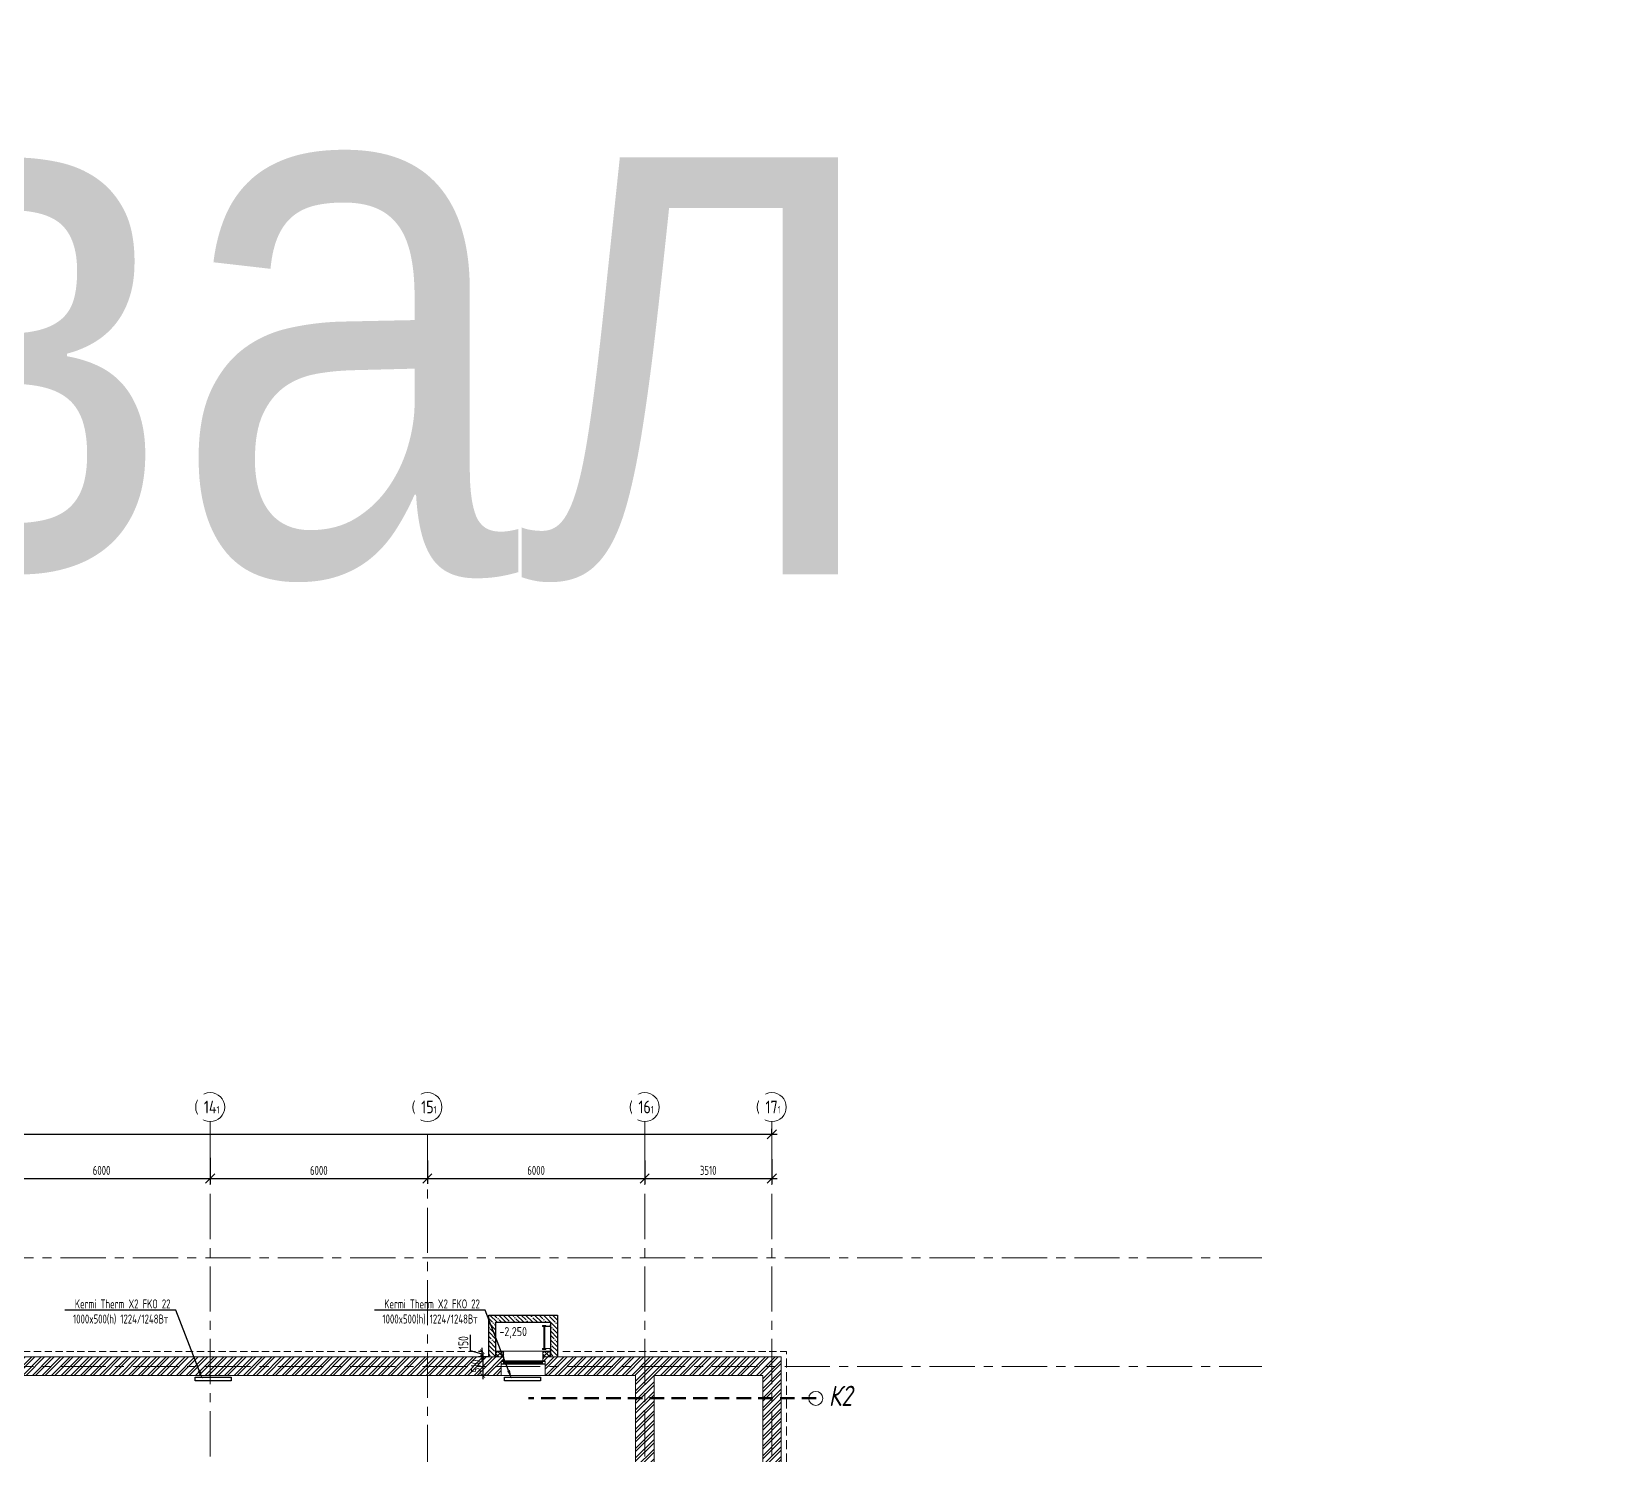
# Model space of a CAD drawing. Header units: millimetres. Extents: x -455656 to 9247092, y 0 to 412358.
# Drawn here: x -310109 to -266719, y 372822 to 412134 of the extents above; entities that cross this region are included whole.
import ezdxf
from ezdxf import colors
from ezdxf.entities.mleader import LeaderData, LeaderLine
from ezdxf.math import Vec2, Vec3

# ---------------------------------------------------------------- set-up
doc = ezdxf.new("R2010")
doc.units = ezdxf.units.MM
doc.header["$MEASUREMENT"] = 0
doc.header["$PDMODE"] = 3
doc.header["$PDSIZE"] = -4
for name, pattern in [('ADSK_Штриховая_ш2 п1', [3, 2, -1]), ('CENTER', [2, 1.25, -0.25, 0.25, -0.25]), ('HIDDEN', [6, 4, -2]), ('TRATTEGGIATA', [0.75, 0.5, -0.25])]:
    doc.linetypes.add(name, pattern=pattern)
doc.layers.get('0').update_dxf_attribs({"color": 250, "lineweight": 9})
doc.layers.get('Defpoints').update_dxf_attribs({"color": 6})
doc.layers.add('25. ЗАЛИВКА ЗОН', color=7, linetype='Continuous', lineweight=0, transparency=0.2)
doc.layers.add('АР_новое окно', color=155, linetype='Continuous')
for name, color, linetype, lineweight in [('АР_Сущ Несущая стена', 216, 'Continuous', 30), ('АР_Штриховка монолит', 250, 'Continuous', 9), ('подлога', 250, 'Continuous', 9), ('Радиаторы', 250, 'Continuous', 9), ('Радиаторы текст', 250, 'Continuous', 9), ('Специальное оборудование', 7, 'Continuous', 9), ('СТЕНЫ несущие ЛИДЕР', 7, 'Continuous', 30)]:
    doc.layers.add(name, color=color, linetype=linetype, lineweight=lineweight)
doc.styles.add('Arial', font='ARIALN.TTF')
doc.styles.add('ISOCPEUR', font='isocpeur.TTF', dxfattribs={"width": 0.7})
doc.styles.add('ГОСТ 2.304', font='isocpeur.TTF', dxfattribs={"width": 0.7})
doc.styles.add('М2', font='isocpeui.ttf', dxfattribs={"width": 0.8})
doc.dimstyles.new('R_100', dxfattribs={"dimtxt": 270, "dimasz": 120, "dimexe": 100, "dimexo": 0, "dimgap": 60, "dimtad": 1, "dimdec": 0, "dimrnd": 5, "dimzin": 0, "dimdsep": 46, "dimtxsty": 'ISOCPEUR', "dimblk": 'ARCHTICK', "dimcen": 0, "dimdle": 100, "dimclrd": 256, "dimclre": 256, "dimclrt": 256, "dimadec": 0, "dimazin": 0, "dimtfac": 2, "dimtdec": 0, "dimtofl": 0, "dimtmove": 1, "dimatfit": 3, "dimfxl": 1, "dimtvp": 3, "dimtolj": 1, "dimtzin": 0, "dimarcsym": 0})
doc.dimstyles.new('СПДС', dxfattribs={"dimscale": 100, "dimtxt": 2.5, "dimasz": 2.5, "dimexe": 1.5, "dimexo": 0, "dimgap": 1, "dimtad": 1, "dimdec": 0, "dimrnd": 1, "dimtxsty": 'ГОСТ 2.304', "dimblk": 'OBLIQUE', "dimcen": 2.5, "dimdle": 1.5, "dimadec": 0, "dimazin": 2, "dimtfac": 0.75, "dimtdec": 0, "dimtmove": 1, "dimatfit": 3, "dimfxl": 1, "dimtolj": 1, "dimarcsym": 1})

# ---------------------------------------------------------------- blocks, each defined once
blk = doc.blocks.new('*U248')
at = {"layer": 'АР_новое окно', "lineweight": 20}
for p, q in [((0, 1210), (-70, 1210)), ((0, 0), (-70, 0))]:
    blk.add_line(p, q, dxfattribs=at)
at = {"layer": 'АР_новое окно'}
for p, q in [((-70, 1210), (-70, 0)), ((-70, 0), (-70, 1210)), ((0, 1140), (-70, 1140)), ((-35, 1140), (-35, 70)), ((0, 1210), (0, 0)), ((0, 70), (-70, 70))]:
    blk.add_line(p, q, dxfattribs=at)
blk = doc.blocks.new('_Oblique')
at = {"color": 0, "linetype": 'ByBlock', "lineweight": -2}
blk.add_line((-0.5, -0.5), (0.5, 0.5), dxfattribs=at)
blk = doc.blocks.new('*D613')
at = {"layer": 'Defpoints', "color": 0, "lineweight": 30, "ltscale": 100, "transparency": 16777216}
for p in [(-311172, 380984), (-305172, 381021), (-305172, 380448)]:
    blk.add_point(p, dxfattribs=at)
at = {"layer": 'подлога', "color": 0, "lineweight": -2, "ltscale": 100}
for p, q in [((-311172, 380984), (-311172, 380298)), ((-305172, 381021), (-305172, 380298)), ((-311322, 380448), (-305022, 380448))]:
    blk.add_line(p, q, dxfattribs=at)
at = {"layer": 'подлога', "color": 0, "lineweight": -2, "ltscale": 100, "xscale": 250, "yscale": 250, "zscale": 250, "rotation": 180}
blk.add_blockref('_Oblique', (-311172, 380448), dxfattribs=at)
at = {"layer": 'подлога', "color": 0, "lineweight": -2, "ltscale": 100, "xscale": 250, "yscale": 250, "zscale": 250}
blk.add_blockref('_Oblique', (-305172, 380448), dxfattribs=at)
at = {"layer": 'подлога', "color": 0, "ltscale": 100, "insert": (-308172, 380673), "char_height": 250, "attachment_point": 5, "style": 'ГОСТ 2.304'}
blk.add_mtext('\\A1;6000', dxfattribs=at)
blk = doc.blocks.new('*D614')
at = {"layer": 'Defpoints', "color": 0, "lineweight": 30, "ltscale": 100, "transparency": 16777216}
for p in [(-305172, 381021), (-299172, 380950), (-299172, 380448)]:
    blk.add_point(p, dxfattribs=at)
at = {"layer": 'подлога', "color": 0, "lineweight": -2, "ltscale": 100}
for p, q in [((-305172, 381021), (-305172, 380298)), ((-299172, 380950), (-299172, 380298)), ((-305322, 380448), (-299022, 380448))]:
    blk.add_line(p, q, dxfattribs=at)
at = {"layer": 'подлога', "color": 0, "lineweight": -2, "ltscale": 100, "xscale": 250, "yscale": 250, "zscale": 250, "rotation": 180}
blk.add_blockref('_Oblique', (-305172, 380448), dxfattribs=at)
at = {"layer": 'подлога', "color": 0, "lineweight": -2, "ltscale": 100, "xscale": 250, "yscale": 250, "zscale": 250}
blk.add_blockref('_Oblique', (-299172, 380448), dxfattribs=at)
at = {"layer": 'подлога', "color": 0, "ltscale": 100, "insert": (-302172, 380673), "char_height": 250, "attachment_point": 5, "style": 'ГОСТ 2.304'}
blk.add_mtext('\\A1;6000', dxfattribs=at)
blk = doc.blocks.new('*D615')
at = {"layer": 'Defpoints', "color": 0, "lineweight": 30, "ltscale": 100, "transparency": 16777216}
for p in [(-299172, 380950), (-293172, 380949), (-293172, 380448)]:
    blk.add_point(p, dxfattribs=at)
at = {"layer": 'подлога', "color": 0, "lineweight": -2, "ltscale": 100}
for p, q in [((-299172, 380950), (-299172, 380298)), ((-293172, 380949), (-293172, 380298)), ((-299322, 380448), (-293022, 380448))]:
    blk.add_line(p, q, dxfattribs=at)
at = {"layer": 'подлога', "color": 0, "lineweight": -2, "ltscale": 100, "xscale": 250, "yscale": 250, "zscale": 250, "rotation": 180}
blk.add_blockref('_Oblique', (-299172, 380448), dxfattribs=at)
at = {"layer": 'подлога', "color": 0, "lineweight": -2, "ltscale": 100, "xscale": 250, "yscale": 250, "zscale": 250}
blk.add_blockref('_Oblique', (-293172, 380448), dxfattribs=at)
at = {"layer": 'подлога', "color": 0, "ltscale": 100, "insert": (-296172, 380673), "char_height": 250, "attachment_point": 5, "style": 'ГОСТ 2.304'}
blk.add_mtext('\\A1;6000', dxfattribs=at)
blk = doc.blocks.new('*D616')
at = {"layer": 'Defpoints', "color": 0, "lineweight": 30, "ltscale": 100, "transparency": 16777216}
for p in [(-289662, 380986), (-293172, 380949), (-289662, 380448)]:
    blk.add_point(p, dxfattribs=at)
at = {"layer": 'подлога', "color": 0, "lineweight": -2, "ltscale": 100}
for p, q in [((-289662, 380986), (-289662, 380298)), ((-293172, 380949), (-293172, 380298)), ((-293322, 380448), (-289512, 380448))]:
    blk.add_line(p, q, dxfattribs=at)
at = {"layer": 'подлога', "color": 0, "lineweight": -2, "ltscale": 100, "xscale": 250, "yscale": 250, "zscale": 250, "rotation": 180}
blk.add_blockref('_Oblique', (-293172, 380448), dxfattribs=at)
at = {"layer": 'подлога', "color": 0, "lineweight": -2, "ltscale": 100, "xscale": 250, "yscale": 250, "zscale": 250}
blk.add_blockref('_Oblique', (-289662, 380448), dxfattribs=at)
at = {"layer": 'подлога', "color": 0, "ltscale": 100, "insert": (-291417, 380673), "char_height": 250, "attachment_point": 5, "style": 'ГОСТ 2.304'}
blk.add_mtext('\\A1;3510', dxfattribs=at)
blk = doc.blocks.new('*D620')
at = {"layer": 'Defpoints', "color": 0, "lineweight": 30, "ltscale": 100, "transparency": 16777216}
for p in [(-353172, 381671), (-289662, 381671), (-289662, 381671)]:
    blk.add_point(p, dxfattribs=at)
at = {"layer": 'подлога', "color": 0, "lineweight": -2, "ltscale": 100}
for p, q in [((-353322, 381671), (-289512, 381671)), ((-353172, 381671), (-353172, 381821)), ((-289662, 381671), (-289662, 381821))]:
    blk.add_line(p, q, dxfattribs=at)
at = {"layer": 'подлога', "color": 0, "lineweight": -2, "ltscale": 100, "xscale": 250, "yscale": 250, "zscale": 250, "rotation": 180}
blk.add_blockref('_Oblique', (-353172, 381671), dxfattribs=at)
at = {"layer": 'подлога', "color": 0, "lineweight": -2, "ltscale": 100, "xscale": 250, "yscale": 250, "zscale": 250}
blk.add_blockref('_Oblique', (-289662, 381671), dxfattribs=at)
at = {"layer": 'подлога', "color": 0, "ltscale": 100, "insert": (-321417, 381896), "char_height": 250, "attachment_point": 5, "style": 'ГОСТ 2.304'}
blk.add_mtext('\\A1;63510', dxfattribs=at)
blk = doc.blocks.new('_DotSmall')
at = {"color": 0, "linetype": 'ByBlock', "const_width": 0.5}
blk.add_lwpolyline([(-0.0625, 0, 1), (0.0625, 0, 1)], format="xyb", close=True, dxfattribs=at)
blk = doc.blocks.new('A$C3366e2cd')
at = {"layer": '25. ЗАЛИВКА ЗОН', "lineweight": 13, "ltscale": 500}
for points in [[(0, 1501), (-164, 1501), (-164, 1291), (0, 1291)], [(0, 1501), (-151, 1501), (-151, 1291), (0, 1291)], [(0, 0), (-164, 0), (-164, 210), (0, 210)], [(0, 0), (-151, 0), (-151, 210), (0, 210)]]:
    blk.add_lwpolyline(points, close=True, dxfattribs=at)
blk = doc.blocks.new('A$Ca06df97f')
at = {"layer": 'АР_Штриховка монолит', "ltscale": 100}
h = blk.add_hatch(dxfattribs=at)
h.set_pattern_fill('ANSI35', color=256, scale=700)
h.set_pattern_definition([(45, (159279.02, -58539.83), (-123.74369, 123.74369), []), (45, (159402.76, -58539.83), (-123.74369, 123.74369), [218.75, -43.75, 0, -43.75])])
h.paths.add_polyline_path([(447, -1232), (447, 270), (-512, 270), (-512, 470), (647, 470), (647, -1432), (-512, -1432), (-512, -1232)])
at = {"layer": 'АР_Сущ Несущая стена', "ltscale": 100, "elevation": -1}
for points in [[(-512, 470), (647, 470), (647, -1432), (-512, -1432)], [(-352, 270), (447, 270), (447, -1232), (-352, -1232)]]:
    blk.add_lwpolyline(points, dxfattribs=at)
at = {"layer": 'СТЕНЫ несущие ЛИДЕР', "ltscale": 100, "elevation": -1}
blk.add_lwpolyline([(-512, 270), (447, 270), (447, -1232), (-512, -1232)], dxfattribs=at)
blk = doc.blocks.new('A$C2f68ead5')
at = {"layer": 'Специальное оборудование'}
for p, q in [((-22, 112), (-22, 121)), ((-22, 121), (32, 121)), ((23, 112), (-22, 112)), ((32, 0), (0, 0)), ((0, 0), (0, -97)), ((23, 0), (23, 112)), ((32, 121), (32, 0)), ((32, -97), (32, 0)), ((632, 121), (679, 121)), ((632, 0), (632, 121)), ((663, 0), (632, 0)), ((632, 0), (632, -97)), ((679, 112), (640, 112)), ((640, 112), (640, 0)), ((663, -97), (663, 0)), ((679, 121), (679, 112)), ((0, -97), (32, -97)), ((632, -32), (32, -32)), ((32, -58), (632, -58)), ((632, -97), (663, -97))]:
    blk.add_line(p, q, dxfattribs=at)
blk = doc.blocks.new('_ArchTick')
at = {"color": 0, "linetype": 'ByBlock', "const_width": 0.15}
blk.add_lwpolyline([(-0.5, -0.5), (0.5, 0.5)], dxfattribs=at)
blk = doc.blocks.new('*D938')
at = {"layer": 'Defpoints', "color": 0, "lineweight": 30, "ltscale": 500, "transparency": 16777216}
for p in [(-297480, 375518), (-297641, 375008), (-297480, 375008)]:
    blk.add_point(p, dxfattribs=at)
at = {"layer": 'подлога', "lineweight": -2, "ltscale": 500}
for p, q in [((-297480, 375518), (-297741, 375518)), ((-297641, 375618), (-297641, 374908)), ((-297480, 375008), (-297741, 375008))]:
    blk.add_line(p, q, dxfattribs=at)
at = {"layer": 'подлога', "lineweight": -2, "ltscale": 500, "xscale": 120, "yscale": 120, "zscale": 120}
for p, rotation in [((-297641, 375518), 90), ((-297641, 375008), 270)]:
    blk.add_blockref('_ArchTick', p, dxfattribs=dict(at, rotation=rotation))
at = {"layer": 'подлога', "lineweight": 13, "ltscale": 500, "insert": (-297836, 375263), "char_height": 270, "attachment_point": 5, "rotation": 90, "style": 'ISOCPEUR'}
blk.add_mtext('\\A1;510', dxfattribs=at)
blk = doc.blocks.new('*D939')
at = {"layer": 'Defpoints', "color": 0, "lineweight": 30, "ltscale": 500, "transparency": 16777216}
for p in [(-297660, 375668), (-297641, 375668), (-297641, 375518)]:
    blk.add_point(p, dxfattribs=at)
at = {"layer": 'подлога', "lineweight": -2, "ltscale": 500}
for p, q in [((-297985, 375691), (-297985, 376132)), ((-297660, 375418), (-297660, 375768)), ((-297660, 375593), (-297985, 375691)), ((-297641, 375668), (-297760, 375668)), ((-297641, 375518), (-297760, 375518))]:
    blk.add_line(p, q, dxfattribs=at)
at = {"layer": 'подлога', "lineweight": -2, "ltscale": 500, "xscale": 120, "yscale": 120, "zscale": 120}
for p, rotation in [((-297660, 375668), 90), ((-297660, 375518), 270)]:
    blk.add_blockref('_ArchTick', p, dxfattribs=dict(at, rotation=rotation))
at = {"layer": 'подлога', "lineweight": 13, "ltscale": 500, "insert": (-298180, 375911), "char_height": 270, "attachment_point": 5, "rotation": 90, "style": 'ISOCPEUR'}
blk.add_mtext('\\A1;150', dxfattribs=at)

msp = doc.modelspace()

# ---------------------------------------------------------------- hatches: boundary and pattern name
at = {"layer": 'подлога', "ltscale": 100}
h = msp.add_hatch(dxfattribs=at)
h.set_pattern_fill('ANSI32', color=256, scale=500)
h.set_pattern_definition([(45, (-15289.27, 247657.5), (-132.58252, 132.58252), []), (45, (-15200.88, 247657.5), (-132.58252, 132.58252), [])])
h.paths.add_polyline_path([(-313815.2, 376566.1), (-313852.2, 376566.1)], flags=17)
h.paths.add_polyline_path([(-313202.1, 376537.4), (-313712.1, 376537.4), (-313712.1, 375518.2), (-315412.1, 375518.2), (-315412.1, 378518.2), (-313712.1, 378518.2), (-313712.1, 376537), (-313202.1, 376537.8), (-313202.1, 379028.2), (-322816.8, 379028.2), (-322816.8, 378518.2), (-315922.1, 378518.2), (-315922.1, 375518.2), (-316302.4, 375518.2), (-316302.4, 375008.2), (-315691.5, 375008.2), (-297132.1, 375008.2), (-297132.1, 375399.3), (-297067.1, 375399.3), (-297067.1, 375518.2), (-313202.1, 375518.2)])
h = msp.add_hatch(dxfattribs=at)
h.set_pattern_fill('ANSI37', color=256, scale=700, angle=90)
h.set_pattern_definition([(135, (15777.66, 288867.5), (-61.871843, -61.871843), []), (225, (15777.66, 288867.5), (61.871843, -61.871843), [])])
h.paths.add_polyline_path([(-297277.3, 375668.2), (-297277.3, 375518.2), (-297067.1, 375519.8), (-297067.1, 375669.8)])
h = msp.add_hatch(dxfattribs=at)
h.set_pattern_fill('ANSI37', color=256, scale=700, angle=90)
h.set_pattern_definition([(135, (17066.375, 288867.5), (-61.871843, -61.871843), []), (225, (17066.375, 288867.5), (61.871843, -61.871843), [])])
h.paths.add_polyline_path([(-295988.6, 375668.2), (-295988.6, 375518.2), (-295778.4, 375519.8), (-295778.4, 375669.8)])
h = msp.add_hatch(dxfattribs=at)
h.set_pattern_fill('ANSI32', color=256, scale=500)
h.set_pattern_definition([(45, (-1298551.72, 412084.36), (-132.58252, 132.58252), []), (45, (-1298463.33, 412084.36), (-132.58252, 132.58252), [])])
h.paths.add_polyline_path([(-289402.1, 375518.2), (-295987.1, 375518.2), (-295984.1, 375399.3), (-295922.1, 375399.3), (-295922.1, 375008.2), (-293422.1, 375008.2), (-293422.1, 367788.2), (-292912.1, 367788.2), (-292912.1, 375007.7), (-289912.1, 375008.7), (-289912.1, 366618.8), (-289402.1, 366617.7)])

# ---------------------------------------------------------------- linework, layer by layer
at = {"layer": 'подлога', "linetype": 'CENTER', "ltscale": 1000}
for p, q in [((-305172.1, 382020.7), (-305172.1, 326288.3)), ((-293172.1, 382020.7), (-293172.1, 326288.3)), ((-289662.1, 382020.7), (-289662.1, 326288.3)), ((-299172.1, 381642.4), (-299172.1, 325910.1)), ((-359305.8, 378258.2), (-276127.4, 378258.2)), ((-359305.8, 375258.2), (-276127.4, 375258.2))]:
    msp.add_line(p, q, dxfattribs=at)
at = {"layer": 'подлога', "ltscale": 100}
for p, q in [((-313202.1, 375518.2), (-299711.5, 375518.2)), ((-300337.1, 375518.2), (-297067.1, 375518.2)), ((-297132.1, 375399.3), (-297132.1, 375008.2)), ((-297132.1, 375399.3), (-297067.1, 375399.3)), ((-297067.1, 375399.3), (-297067.1, 375518.2)), ((-295987.1, 375518.2), (-289402.1, 375518.2)), ((-295987.1, 375399.3), (-295987.1, 375518.2)), ((-295987.1, 375399.3), (-295922.1, 375399.3)), ((-295922.1, 375399.3), (-295922.1, 375008.2)), ((-289402.1, 366327.8), (-289402.1, 375518.2)), ((-316302.4, 375008.2), (-299776.5, 375008.2)), ((-300272.1, 375008.2), (-297132.1, 375008.2)), ((-295922.1, 375008.2), (-293422.1, 375008.2)), ((-293422.1, 375008.2), (-293422.1, 367788.2)), ((-292912.1, 375008.2), (-289912.1, 375008.2)), ((-292912.1, 375008.2), (-292912.1, 367788.2)), ((-289912.1, 366508.2), (-289912.1, 375008.2))]:
    msp.add_line(p, q, dxfattribs=at)
at = {"layer": 'подлога', "linetype": 'ADSK_Штриховая_ш2 п1', "ltscale": 100}
for p, q in [((-311541.5, 375668.2), (-297659.6, 375668.2)), ((-295431.6, 375668.2), (-289252.1, 375668.2))]:
    msp.add_line(p, q, dxfattribs=at)
at = {"layer": 'подлога'}
for p, q in [((-297067.1, 375682.1), (-295987.1, 375682.1)), ((-297132.1, 375008.2), (-295922.1, 375008.2))]:
    msp.add_line(p, q, dxfattribs=at)
at = {"layer": 'подлога', "linetype": 'TRATTEGGIATA', "ltscale": 500}
msp.add_line((-289252.1, 365848.2), (-289252.1, 375668.2), dxfattribs=at)
at = {"layer": 'подлога', "color": 251, "linetype": 'HIDDEN', "lineweight": 50, "ltscale": 100}
msp.add_line((-288435.3, 374377.3), (-296381, 374377.3), dxfattribs=at)
at = {"layer": 'подлога', "ltscale": 100}
msp.add_lwpolyline([(-297279.6, 375518.2), (-297279.6, 376476.6), (-295778.4, 376476.6), (-295778.4, 375518.2)], dxfattribs=at)
at = {"layer": 'подлога', "ltscale": 0.5}
for centre in [(-305172.1, 382420.7), (-299172.1, 382420.7), (-293172.1, 382420.7), (-289662.1, 382420.7)]:
    msp.add_circle(centre, 400, dxfattribs=at)
at = {"layer": 'подлога', "ltscale": 100}
msp.add_circle((-288447.6, 374374.9), 193.6, dxfattribs=at)
at = {"layer": 'Радиаторы', "color": 1, "lineweight": 30, "ltscale": 500}
for points in [[(-305591.1, 374858.2), (-305591.1, 374958.2), (-304591.1, 374958.2), (-304591.1, 374858.2)], [(-297046.6, 374858.2), (-297046.6, 374958.2), (-296046.6, 374958.2), (-296046.6, 374858.2)]]:
    msp.add_lwpolyline(points, close=True, dxfattribs=at)

# ---------------------------------------------------------------- block references
at = {"layer": 'подлога', "lineweight": 13, "ltscale": 500}
for name, p, rotation in [('A$Ca06df97f', (-297009.9, 376029.9, 1.4), 90), ('A$C2f68ead5', (-295899.1, 376388.2), 270), ('A$C3366e2cd', (-297279.6, 375518.2), 270)]:
    msp.add_blockref(name, p, dxfattribs=dict(at, rotation=rotation))
at = {"layer": 'подлога', "xscale": -1, "rotation": 90}
msp.add_blockref('*U248', (-295922.1, 375329.3), dxfattribs=at)

# ---------------------------------------------------------------- texts
at = {"layer": 'подлога', "style": 'Arial'}
msp.add_text('Подвал', height=15000, dxfattribs=at).set_placement((-347314.3, 397134.2))
at = {"layer": 'подлога', "ltscale": 10, "style": 'М2', "width": 0.8}
msp.add_text('К2', height=560, dxfattribs=at).set_placement((-288090.2, 374164.9))

# ---------------------------------------------------------------- dimensions: what is measured, and where the dimension line sits
at = {"layer": 'подлога', "ltscale": 100}
for base, p1, p2, picture, middle in [((-305172.1, 380448.3), (-311172.1, 380983.9), (-305172.1, 381020.9), '*D613', (-308172.1, 380673.3)), ((-299172.1, 380448.3), (-305172.1, 381020.9), (-299172.1, 380950.3), '*D614', (-302172.1, 380673.3)), ((-289662.1, 380448.3), (-293172.1, 380949.5), (-289662.1, 380986.5), '*D616', (-291417.1, 380673.3)), ((-293172.1, 380448.3), (-299172.1, 380950.3), (-293172.1, 380949.5), '*D615', (-296172.1, 380673.3))]:
    dim = msp.add_linear_dim(base=base, p1=p1, p2=p2, dimstyle='СПДС', dxfattribs=at)
    dim.commit()
    dim.dimension.update_dxf_attribs({"geometry": picture, "text_midpoint": middle})
at = {"layer": 'подлога', "lineweight": 13, "ltscale": 500}
for base, p1, p2, picture, middle in [((-297659.6, 375668.2), (-297640.5, 375518.2), (-297640.5, 375668.2), '*D939', (-298179.6, 375750.7)), ((-297640.5, 375008.2), (-297479.6, 375518.2), (-297479.6, 375008.2), '*D938', (-297835.5, 375263.2))]:
    dim = msp.add_linear_dim(base=base, p1=p1, p2=p2, angle=90, dimstyle='R_100', override={"dimpost": '\\X'}, dxfattribs=at)
    dim.commit()
    dim.dimension.update_dxf_attribs({"geometry": picture, "text_midpoint": middle})

# ---------------------------------------------------------------- leaders
at = {"layer": 'подлога'}
ml = msp.add_multileader_mtext('Standard', dxfattribs=at)
ml.set_content('{\\W0.8;-2,250}', color=256, style='ISOCPEUR')
ml.set_leader_properties(color=256, linetype='Continuous', lineweight=-1)
ml.set_arrow_properties(name='DOTSMALL')
ml.build(insert=Vec2(0, 0))
ml.multileader.update_dxf_attribs({"has_text_frame": 1, "text_left_attachment_type": 4, "text_right_attachment_type": 4, "dogleg_length": 100, "arrow_head_size": 180})
ctx = ml.context
ctx.base_point, ctx.char_height, ctx.arrow_head_size, ctx.landing_gap_size, ctx.plane_origin = Vec3(-297233.6, 376010.4), 250, 180, 50, Vec3(-296855.5, 374536.3)
ctx.left_attachment, ctx.right_attachment = 4, 4
notes = []
notes.append((ctx, [(0, (0, 0, 0), (0, 0), (1, 0), 1, [])]))
ctx.mtext.insert, ctx.mtext.width, ctx.mtext.defined_height, ctx.mtext.line_spacing_style, ctx.mtext.flow_direction = Vec3(-297183.6, 376343.7), 769.989, 343.9, 2, 5
at = {"layer": 'Радиаторы текст'}
ml = msp.add_multileader_mtext('Standard', dxfattribs=at)
ml.set_content('\\A1; Kermi Therm X2 FKO 22\\P1000x500(h) 1224/1248Вт', color=256, style='ISOCPEUR')
ml.set_leader_properties()
ml.build(insert=Vec2(0, 0))
ml.multileader.update_dxf_attribs({"text_left_attachment_type": 6, "text_right_attachment_type": 6, "dogleg_length": 100, "arrow_head_size": 250})
ctx = ml.context
ctx.base_point, ctx.char_height, ctx.arrow_head_size, ctx.landing_gap_size, ctx.plane_origin = Vec3(-309000, 376808.5), 250, 250, 25, Vec3(-337770.5, 374753.1)
ctx.left_attachment, ctx.right_attachment, ctx.text_align_type = 6, 6, 1
notes.append((ctx, [(0, (1, 1, 0), (-306119.5, 376808.5), (-1, 0), 170.5, [(1, [(-305389, 374913)], 0, [])])]))
ctx.mtext.insert, ctx.mtext.width, ctx.mtext.alignment, ctx.mtext.flow_direction = Vec3(-307645, 377108.5), 3601.774, 2, 5
ml = msp.add_multileader_mtext('Standard', dxfattribs=at)
ml.set_content('\\A1; Kermi Therm X2 FKO 22\\P1000x500(h) 1224/1248Вт', color=256, style='ISOCPEUR')
ml.set_leader_properties()
ml.build(insert=Vec2(0, 0))
ml.multileader.update_dxf_attribs({"text_left_attachment_type": 6, "text_right_attachment_type": 6, "dogleg_length": 100, "arrow_head_size": 250})
ctx = ml.context
ctx.base_point, ctx.char_height, ctx.arrow_head_size, ctx.landing_gap_size, ctx.plane_origin = Vec3(-300455.5, 376808.5), 250, 250, 25, Vec3(-329226, 374753.1)
ctx.left_attachment, ctx.right_attachment, ctx.text_align_type = 6, 6, 1
notes.append((ctx, [(0, (1, 1, 0), (-297575, 376808.5), (-1, 0), 170.5, [(1, [(-296844.5, 374913)], 0, [])])]))
ctx.mtext.insert, ctx.mtext.width, ctx.mtext.alignment, ctx.mtext.flow_direction = Vec3(-299100.5, 377108.5), 3601.774, 2, 5
for ctx, leaders in notes:
    for number, flags, end, landing, length, lines in leaders:
        leader = LeaderData()
        leader.index, (leader.has_last_leader_line, leader.has_dogleg_vector, leader.attachment_direction) = number, flags
        leader.last_leader_point, leader.dogleg_vector, leader.dogleg_length = Vec3(end), Vec3(landing), length
        for number, points, colour, breaks in lines:
            line = LeaderLine()
            line.index, line.vertices, line.color, line.breaks = number, Vec3.list(points), colors.encode_raw_color(colour), breaks
            leader.lines.append(line)
        ctx.leaders.append(leader)

# ---------------------------------------------------------------- next in the draw order: texts
at = {"layer": 'подлога', "ltscale": 0.5, "insert": (-305346.2, 382598.4), "char_height": 350, "width": 123.867, "attachment_point": 1, "line_spacing_factor": 1.149209, "style": 'ГОСТ 2.304', "bg_fill": 2}
msp.add_mtext('{\\W0.8;14\\H0.57143x;1}', dxfattribs=at)
at = {"layer": 'подлога', "char_height": 350, "width": 123.867, "attachment_point": 1, "line_spacing_factor": 1.149209, "style": 'ГОСТ 2.304', "bg_fill": 2}
for s, insert in [('{\\W0.8;15\\H0.57143x;1}', (-299346.2, 382598.4)), ('{\\W0.8;16\\H0.57143x;1}', (-293346.2, 382598.4)), ('{\\W0.8;17\\H0.57143x;1}', (-289836.2, 382598.4))]:
    msp.add_mtext(s, dxfattribs=dict(at, insert=insert))

# ---------------------------------------------------------------- next in the draw order: dimensions: what is measured, and where the dimension line sits
at = {"layer": 'подлога', "ltscale": 100}
dim = msp.add_linear_dim(base=(-289662.1, 381670.7), p1=(-353172.1, 381670.7), p2=(-289662.1, 381670.7), dimstyle='СПДС', dxfattribs=at)
dim.commit()
dim.dimension.update_dxf_attribs({"geometry": '*D620', "text_midpoint": (-321417.1, 381895.7)})

doc.saveas('drawing.dxf')
